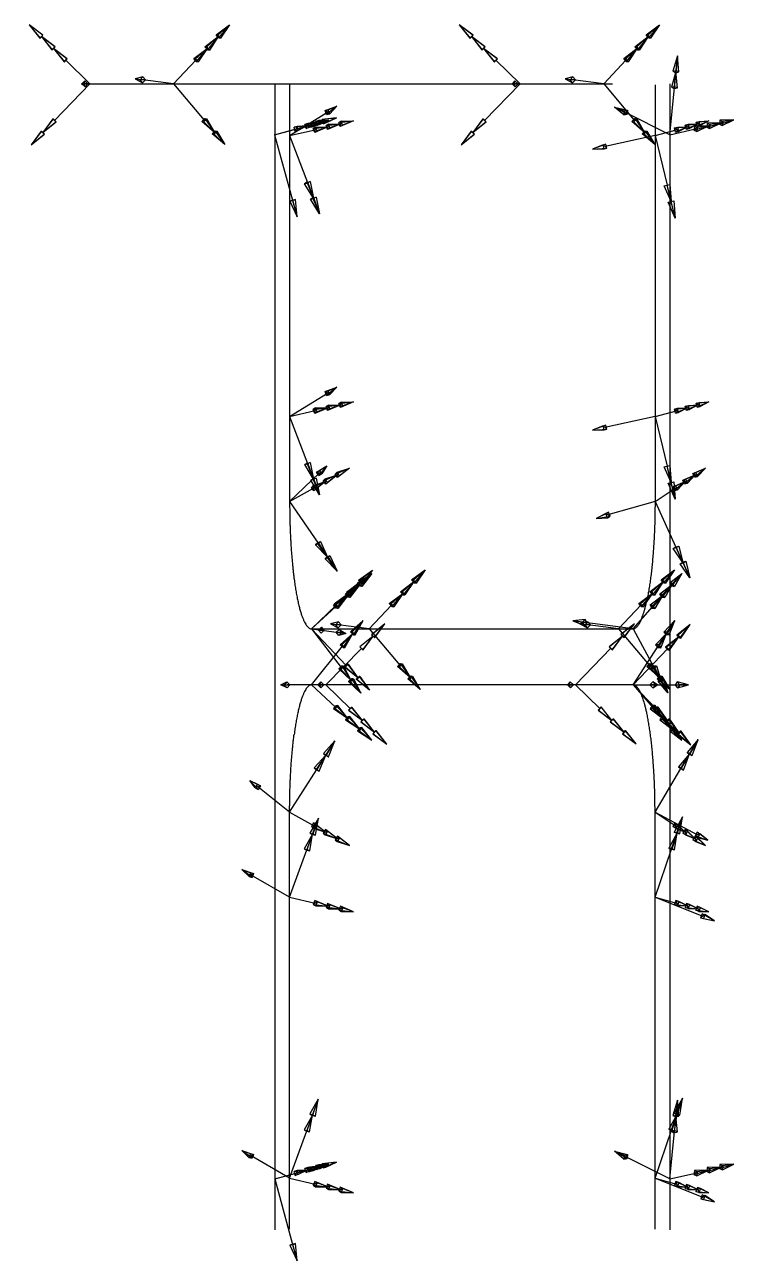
# Model space of a CAD drawing. Header units: millimetres. Extents: x -7317 to 13, y -75 to 75.
# Drawn here: x -7316.8 to -7231.3, y -71.2 to 74.5 of the extents above; entities that cross this region are included whole.
import ezdxf

# ---------------------------------------------------------------- set-up
doc = ezdxf.new("R2010")
doc.units = ezdxf.units.MM
for name, color, linetype in [('AutoDetect_27_36', 1, 'Continuous'), ('AutoDetect_27_42', 1, 'Continuous'), ('AutoDetect_27_45', 1, 'Continuous'), ('AutoDetect_28_39', 1, 'Continuous'), ('AutoDetect_28_40', 1, 'Continuous'), ('AutoDetect_28_43', 1, 'Continuous'), ('AutoDetect_29_41', 1, 'Continuous'), ('AutoDetect_30_44', 1, 'Continuous'), ('AutoDetect_40_37', 1, 'Continuous'), ('AutoDetect_41_38', 1, 'Continuous')]:
    doc.layers.add(name, color=color, linetype=linetype)

# ---------------------------------------------------------------- blocks, each defined once
blk = doc.blocks.new('Kontrollpunkt')
at = {"color": 0}
for q in [(0, 6), (8, 0), (0, 0, 4)]:
    blk.add_line((0, 0), q, dxfattribs=at)
for points in [[(0.25, 8, -0.25), (-0.25, 8, -0.25), (-0.25, 8, 0.25), (0, 10, 0), (-0.25, 8, -0.25), (0.25, 8, 0.25), (0, 10, 0), (0.25, 8, -0.25), (0.25, 8, 0.25), (-0.25, 8, 0.25)], [(0.25, 6, -0.25), (-0.25, 6, -0.25), (-0.25, 6, 0.25), (0, 8, 0), (-0.25, 6, -0.25), (0.25, 6, 0.25), (0, 8, 0), (0.25, 6, -0.25), (0.25, 6, 0.25), (-0.25, 6, 0.25)], [(0.25, 0.25, 4), (-0.25, 0.25, 4), (-0.25, -0.25, 4), (0, 0, 6), (-0.25, 0.25, 4), (0.25, -0.25, 4), (0, 0, 6), (0.25, 0.25, 4), (0.25, -0.25, 4), (-0.25, -0.25, 4)], [(0.25, 0.25, 6), (-0.25, 0.25, 6), (-0.25, -0.25, 6), (0, 0, 8), (-0.25, 0.25, 6), (0.25, -0.25, 6), (0, 0, 8), (0.25, 0.25, 6), (0.25, -0.25, 6), (-0.25, -0.25, 6)], [(0.25, 0.25, 8), (-0.25, 0.25, 8), (-0.25, -0.25, 8), (0, 0, 10), (-0.25, 0.25, 8), (0.25, -0.25, 8), (0, 0, 10), (0.25, 0.25, 8), (0.25, -0.25, 8), (-0.25, -0.25, 8)], [(8, 0.25, -0.25), (8, 0.25, 0.25), (8, -0.25, 0.25), (10, 0, 0), (8, 0.25, 0.25), (8, -0.25, -0.25), (10, 0, 0), (8, 0.25, -0.25), (8, -0.25, -0.25), (8, -0.25, 0.25)]]:
    blk.add_polyline3d(points, dxfattribs=at)

msp = doc.modelspace()

# ---------------------------------------------------------------- linework, layer by layer
at = {"layer": 'AutoDetect_27_36', "color": 1}
msp.add_line((-7283.02, 3.3, -205.2), (-7245.17, 3.3, -424.8), dxfattribs=at)
for points, weights in [([(-7285.07, 9.15, -193.31), (-7284.29, 3.3, -197.82), (-7283.02, 3.3, -205.2)], [0.857128747755, 0.83067110845, 1]), ([(-7245.17, 3.3, -424.8), (-7244.25, 3.3, -430.12), (-7243.54, 6.65, -434.25)], [1, 0.871859216769, 0.855841618865])]:
    msp.add_rational_spline(points, weights, degree=2, dxfattribs=at)
at = {"layer": 'AutoDetect_27_42', "color": 1}
msp.add_line((-7285.6, 67.4, -190.2), (-7285.6, 18.3, -190.2), dxfattribs=at)
msp.add_rational_spline([(-7285.6, 18.3, -190.2), (-7285.6, 13.19, -190.2), (-7285.07, 9.15, -193.31)], [1, 0.876435673734, 0.857128747755], degree=2, dxfattribs=at)
at = {"layer": 'AutoDetect_27_45', "color": 1}
msp.add_line((-7242.58, 67.4, -439.8), (-7242.58, 18.3, -439.8), dxfattribs=at)
msp.add_rational_spline([(-7242.58, 18.3, -439.8), (-7242.58, 11.16, -439.8), (-7243.54, 6.65, -434.25)], [1, 0.835247564417, 0.855841618865], degree=2, dxfattribs=at)
at = {"layer": 'AutoDetect_28_39', "color": 1}
msp.add_line((-7245.17, -3.3, -424.8), (-7283.02, -3.3, -205.2), dxfattribs=at)
for points, weights in [([(-7283.02, -3.3, -205.2), (-7284.29, -3.3, -197.82), (-7285.07, -9.15, -193.31)], [1, 0.83067110845, 0.857128747755]), ([(-7243.54, -6.65, -434.25), (-7244.25, -3.3, -430.12), (-7245.17, -3.3, -424.8)], [0.855841618865, 0.871859216769, 1])]:
    msp.add_rational_spline(points, weights, degree=2, dxfattribs=at)
at = {"layer": 'AutoDetect_28_40', "color": 1}
msp.add_line((-7285.6, -67.4, -190.2), (-7285.6, -18.3, -190.2), dxfattribs=at)
msp.add_rational_spline([(-7285.6, -18.3, -190.2), (-7285.6, -13.19, -190.2), (-7285.07, -9.15, -193.31)], [1, 0.876435673734, 0.857128747755], degree=2, dxfattribs=at)
at = {"layer": 'AutoDetect_28_43', "color": 1}
msp.add_line((-7242.58, -67.4, -439.8), (-7242.58, -18.3, -439.8), dxfattribs=at)
msp.add_rational_spline([(-7242.58, -18.3, -439.8), (-7242.58, -11.16, -439.8), (-7243.54, -6.65, -434.25)], [1, 0.835247564417, 0.855841618865], degree=2, dxfattribs=at)
at = {"layer": 'AutoDetect_29_41', "color": 1}
msp.add_line((-7240.82, 67.5, -450), (-7240.82, -67.5, -450), dxfattribs=at)
at = {"layer": 'AutoDetect_30_44', "color": 1}
msp.add_line((-7287.36, 67.5, -180), (-7287.36, -67.5, -180), dxfattribs=at)
at = {"layer": 'AutoDetect_40_37', "color": 1}
msp.add_line((-7300.27, 67.5, -163.98), (-7247.6, 67.5, -469.45), dxfattribs=at)
at = {"layer": 'AutoDetect_41_38', "color": 1}
msp.add_line((-7310.13, 67.5, -165.68), (-7257.46, 67.5, -471.14), dxfattribs=at)

# ---------------------------------------------------------------- block references
at = {"layer": 'AutoDetect_27_36', "color": 1, "extrusion": (0.717001, 0.691066, -0.09131), "rotation": 96.53561468593665}
msp.add_blockref('Kontrollpunkt', (5056.54, -682.95, -5200.91), dxfattribs=at)
at = {"layer": 'AutoDetect_27_36', "color": 1, "extrusion": (0.656733, 0.696364, 0.289446), "rotation": 68.14930043628567}
for p in [(5295.76, 1210.14, -4847.04), (5274.4, 1041.27, -4877.06)]:
    msp.add_blockref('Kontrollpunkt', p, dxfattribs=at)
at = {"layer": 'AutoDetect_27_36', "color": 1, "extrusion": (0.707822, 0.650895, -0.274452), "rotation": 108.1724667777507}
msp.add_blockref('Kontrollpunkt', (4932.21, -1668.03, -5096.61), dxfattribs=at)
at = {"layer": 'AutoDetect_27_36', "color": 1, "extrusion": (0.575039, 0.650895, 0.495647), "rotation": 53.64860689850817}
msp.add_blockref('Kontrollpunkt', (5431.91, 2007.41, -4374.65), dxfattribs=at)
at = {"layer": 'AutoDetect_27_42', "color": 1, "extrusion": (0.753206, 0.173648, -0.63445), "rotation": 77.72618032931658}
for p in [(1696.56, -4642.47, -5356.23), (1664.31, -4647.18, -5361.97)]:
    msp.add_blockref('Kontrollpunkt', p, dxfattribs=at)
at = {"layer": 'AutoDetect_27_42', "color": 1, "extrusion": (0.704026, 0.390731, -0.593024), "rotation": 81.1192357956524}
msp.add_blockref('Kontrollpunkt', (3551.48, -3925.61, -5009.31), dxfattribs=at)
at = {"layer": 'AutoDetect_27_45', "color": 1, "extrusion": (0.63445, 0.173648, 0.753206), "rotation": 87.77137691976408}
for p in [(1971.19, 4960.13, -4915.65), (1939.26, 4966.72, -4921.4)]:
    msp.add_blockref('Kontrollpunkt', p, dxfattribs=at)
at = {"layer": 'AutoDetect_27_45', "color": 1, "extrusion": (0.593024, 0.390731, 0.704026), "rotation": 77.57327007139928}
msp.add_blockref('Kontrollpunkt', (4000.08, 3938.41, -4597.5), dxfattribs=at)
at = {"layer": 'AutoDetect_28_39', "color": 1, "extrusion": (0.707822, -0.650895, -0.274452), "rotation": 255.8355340415089}
msp.add_blockref('Kontrollpunkt', (-4932.21, -1668.03, -5096.61), dxfattribs=at)
at = {"layer": 'AutoDetect_28_39', "color": 1, "extrusion": (0.715744, -0.696364, -0.0528), "rotation": 267.0592946145441}
for p in [(-5079.9, -490.19, -5197.91), (-5059.42, -659.16, -5167.9)]:
    msp.add_blockref('Kontrollpunkt', p, dxfattribs=at)
at = {"layer": 'AutoDetect_28_39', "color": 1, "extrusion": (0.575039, -0.650895, 0.495647), "rotation": 299.2937400533227}
msp.add_blockref('Kontrollpunkt', (-5431.91, 2007.41, -4374.65), dxfattribs=at)
at = {"layer": 'AutoDetect_28_39', "color": 1, "extrusion": (0.679364, -0.704416, 0.20558), "rotation": 282.0331242947542}
msp.add_blockref('Kontrollpunkt', (-5217.29, 617.76, -5007.11), dxfattribs=at)
at = {"layer": 'AutoDetect_28_40', "color": 1, "extrusion": (0.704026, -0.390731, -0.593024), "rotation": 275.7269062255252}
msp.add_blockref('Kontrollpunkt', (-3551.48, -3925.61, -5009.31), dxfattribs=at)
at = {"layer": 'AutoDetect_28_40', "color": 1, "extrusion": (0.753206, -0.173648, -0.63445), "rotation": 281.0309710003449}
for p in [(-1664.31, -4647.18, -5361.97), (-1696.56, -4642.47, -5356.23)]:
    msp.add_blockref('Kontrollpunkt', p, dxfattribs=at)
at = {"layer": 'AutoDetect_28_43', "color": 1, "extrusion": (0.593024, -0.390731, 0.704026), "rotation": 273.8495107734007}
msp.add_blockref('Kontrollpunkt', (-4000.08, 3938.41, -4597.5), dxfattribs=at)
at = {"layer": 'AutoDetect_28_43', "color": 1, "extrusion": (0.63445, -0.173648, 0.753206), "rotation": 265.1676308556733}
for p in [(-1939.26, 4966.72, -4921.4), (-1971.19, 4960.13, -4915.65)]:
    msp.add_blockref('Kontrollpunkt', p, dxfattribs=at)
at = {"layer": 'AutoDetect_29_41', "color": 1, "extrusion": (0.753206, 0.173648, -0.63445), "rotation": 297.6742044298881}
for p in [(1686.6, -4815.58, -5157.65), (1566.74, -4833.11, -5179.01)]:
    msp.add_blockref('Kontrollpunkt', p, dxfattribs=at)
at = {"layer": 'AutoDetect_30_44', "color": 1, "extrusion": (0.63445, 0.173648, 0.753206), "rotation": 180}
for p in [(1983.1, 5163.54, -4748.37), (1864.47, 5188, -4769.72)]:
    msp.add_blockref('Kontrollpunkt', p, dxfattribs=at)
at = {"layer": 'AutoDetect_40_37', "color": 1, "extrusion": (0.656733, 0.696364, 0.289446), "rotation": 68.14930043628563}
for p in [(5356.56, 1272.72, -4795.83), (5319.73, 981.6, -4847.57)]:
    msp.add_blockref('Kontrollpunkt', p, dxfattribs=at)
at = {"layer": 'AutoDetect_41_38', "color": 1, "extrusion": (-0.715744, 0.696364, 0.0528), "rotation": 272.9407053854559}
for p in [(5048.53, -450.44, 5269.39), (5013.22, -741.76, 5217.65)]:
    msp.add_blockref('Kontrollpunkt', p, dxfattribs=at)

doc.saveas('drawing.dxf')
